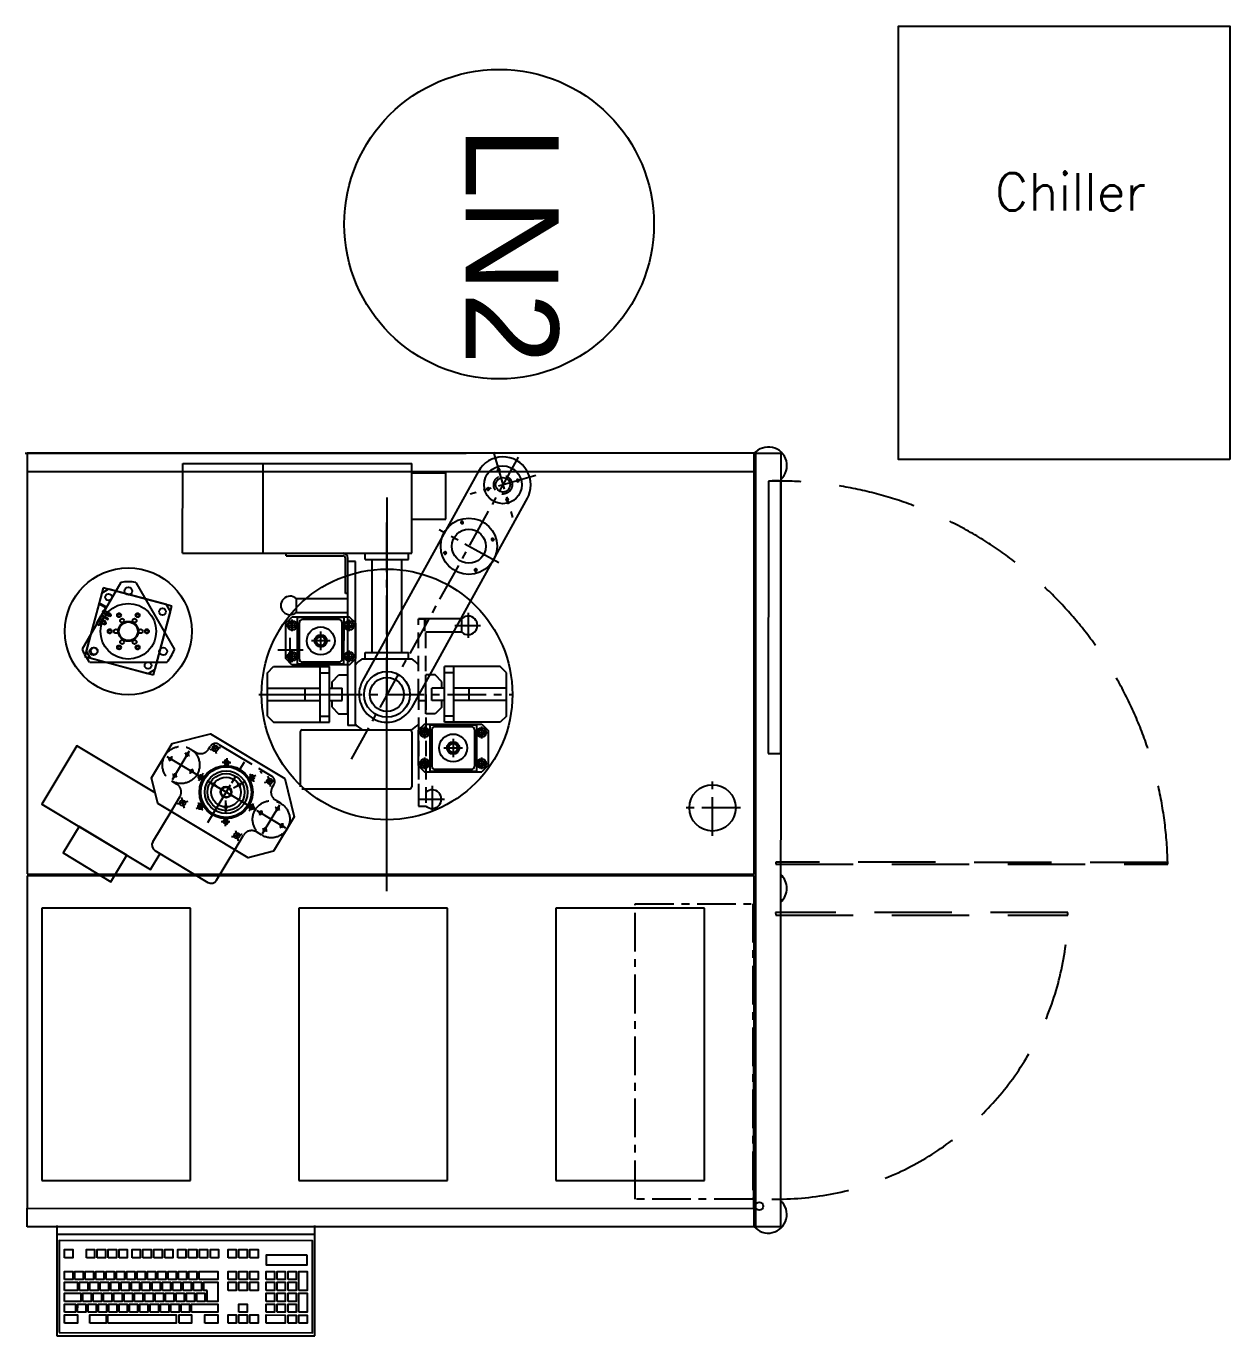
# Model space of a CAD drawing. Header units: millimetres. Extents: x -15291 to 293567, y -98510 to 49398.
# Drawn here: x 45251 to 47194, y 7183 to 9299 of the extents above; entities that cross this region are included whole.
import ezdxf
from ezdxf.enums import TextEntityAlignment as Align

# ---------------------------------------------------------------- set-up
doc = ezdxf.new("R2010")
doc.units = ezdxf.units.MM
doc.header["$LTSCALE"] = 50
doc.header["$MEASUREMENT"] = 0
for name, pattern in [('AUSGEZOGEN', [0]), ('CENTER', [2, 1.25, -0.25, 0.25, -0.25]), ('DASHED', [1.5, 1.25, -0.25]), ('DISCONTINU', [0.75, 0.5, -0.25]), ('GESTRICHELT', [0.75, 0.5, -0.25])]:
    doc.linetypes.add(name, pattern=pattern)
doc.layers.add('EQUIP1', color=7, linetype='AUSGEZOGEN')
doc.styles.add('Arial', font='arial.ttf')

# ---------------------------------------------------------------- blocks, each defined once
blk = doc.blocks.new('EQ21')
at = {"layer": 'EQUIP1'}
for p, q in [((41019, 30566.1, 1097), (40602, 30566.1, 1097)), ((40602, 30566.1, 1097), (40602, 30388.1, 1097)), ((41019, 30388.1, 1097), (41019, 30566.1, 1097)), ((39850, 29140), (39850, 30390)), ((39850, 30390), (39890, 30390)), ((39890, 30390), (39890, 29140)), ((39893, 30390), (41067, 30390)), ((39893, 30360), (39893, 30390)), ((40603.5, 30402.6, 1097), (41017.5, 30402.6, 1097)), ((41067, 30390), (41067, 30360)), ((41067, 30360), (39893, 30360)), ((41067, 30360), (39893, 30360)), ((39893, 30360), (39893, 29823)), ((41067, 29823), (41067, 30360)), ((40213, 30315), (39973, 30315)), ((39973, 30315), (39973, 29875)), ((40213, 29875), (40213, 30315)), ((40388, 30315), (40388, 29875)), ((40628, 30315), (40388, 30315)), ((40628, 29875), (40628, 30315)), ((40803, 30315), (40803, 29875)), ((41043, 30315), (40803, 30315)), ((41043, 29875), (41043, 30315)), ((39858.6, 29882.2), (39858, 29886.1)), ((39973, 29875), (40213, 29875)), ((40388, 29875), (40628, 29875)), ((40803, 29875), (41043, 29875)), ((40485.9, 29847.8), (40485.9, 29211.8)), ((39893, 29823), (41067, 29823)), ((39893, 29820), (39893, 29170)), ((41067, 29820), (39893, 29820)), ((40761.2, 29830, -155), (40731.6, 29780.7, -155)), ((40860.6, 29782, -155), (40774.9, 29833.5, -155)), ((41067, 29170), (41067, 29820)), ((39858, 29800.9), (39858, 29803.9)), ((40686.7, 29754.6, -155), (40658.9, 29708.3, -155)), ((40864, 29768.2, -155), (40834.4, 29718.9, -155)), ((40695.9, 29717.6, -155), (40649.6, 29745.4, -155)), ((40412.9, 29677.7), (40412.9, 29719)), ((40434.9, 29710.2), (40422.9, 29710.2)), ((40434.9, 29674.3), (40434.9, 29710.2)), ((40746.3, 29722.2, -155), (40745.9, 29701.2, -155)), ((40746, 29706, -155), (40746.2, 29717.3, -155)), ((40432.9, 29699), (40392.9, 29699)), ((40733.8, 29694.8, -155), (40757.5, 29680.6, -155)), ((40752.8, 29699.5, -155), (40738.6, 29675.9, -155)), ((40445.9, 29590.2), (40445.9, 29679.2)), ((40623.6, 29682.2), (40448.9, 29682.2)), ((40625.9, 29590.2), (40625.9, 29679.2)), ((40715.5, 29671, -155), (40733.9, 29681.1, -155)), ((40729.6, 29678.8, -155), (40719.8, 29673.3, -155)), ((40775.3, 29669.9, -155), (40757.3, 29680.7, -155)), ((40761.4, 29678.2, -155), (40771.1, 29672.4, -155)), ((40832.4, 29667.1, -155), (40804.6, 29620.8, -155)), ((40322.5, 29644.8), (40332.5, 29654.8)), ((40322.5, 29587.8), (40322.5, 29644.8)), ((40425.5, 29654.8), (40332.5, 29654.8)), ((40333, 29631.8), (40333, 29650.8)), ((40416.5, 29653.8), (40341.5, 29653.8)), ((40341.5, 29578.8), (40341.5, 29653.8)), ((40344.5, 29586.8), (40344.5, 29645.8)), ((40408.5, 29650.8), (40349.5, 29650.8)), ((40413.5, 29586.8), (40413.5, 29645.8)), ((40416.5, 29578.8), (40416.5, 29653.8)), ((40425, 29631.8), (40425, 29650.8)), ((40435.5, 29644.8), (40425.5, 29654.8)), ((40435.5, 29587.8), (40435.5, 29644.8)), ((40841.6, 29630, -155), (40795.4, 29657.8, -155)), ((39850, 29624.9), (39850, 29184.9)), ((39870, 29624.9), (39850, 29624.9)), ((39870, 29184.9), (39870, 29624.9)), ((40342.5, 29641.3), (40323.5, 29641.3)), ((40379, 29601.3), (40379, 29631.3)), ((40415.5, 29641.3), (40434.5, 29641.3)), ((40394, 29616.3), (40364, 29616.3)), ((40332.5, 29577.8), (40322.5, 29587.8)), ((40342.5, 29591.3), (40323.5, 29591.3)), ((40333, 29581.8), (40333, 29600.8)), ((40408.5, 29581.8), (40349.5, 29581.8)), ((40415.5, 29591.3), (40434.5, 29591.3)), ((40425, 29581.8), (40425, 29600.8)), ((40425.5, 29577.8), (40435.5, 29587.8)), ((40525.9, 29587.2), (40445.9, 29587.2)), ((40623.6, 29587.2), (40448.9, 29587.2)), ((40292.9, 29564.8), (40302.9, 29574.8)), ((40292.9, 29564.8), (40292.9, 29494.8)), ((40302.9, 29574.8), (40392.9, 29574.8)), ((40425.5, 29577.8), (40332.5, 29577.8)), ((40416.5, 29578.8), (40341.5, 29578.8)), ((40377.9, 29574.8), (40377.9, 29484.8)), ((40377.9, 29564.8), (40392.9, 29564.8)), ((40392.9, 29574.8), (40392.9, 29484.8)), ((40397.5, 29550.2), (40407.9, 29561.3)), ((40407.9, 29561.3), (40422.9, 29561.3)), ((40422.9, 29561.3), (40422.9, 29498.3)), ((40536.9, 29579.8), (40536.9, 29314.8)), ((40536.9, 29579.8), (40548.9, 29579.8)), ((40548.9, 29529.8), (40548.9, 29579.8)), ((40548.9, 29561.3), (40548.9, 29498.3)), ((40563.9, 29561.3), (40548.9, 29561.3)), ((40574.3, 29550.2), (40563.9, 29561.3)), ((40668.9, 29574.8), (40578.9, 29574.8)), ((40578.9, 29574.8), (40578.9, 29484.8)), ((40593.9, 29564.8), (40578.9, 29564.8)), ((40593.9, 29574.8), (40593.9, 29484.8)), ((40678.9, 29564.8), (40668.9, 29574.8)), ((40678.9, 29564.8), (40678.9, 29494.8)), ((40259.3, 29212.8), (40446.5, 29551.5)), ((40292.9, 29539.8), (40377.9, 29539.8)), ((40352.9, 29539.8), (40352.9, 29519.8)), ((40392.9, 29539.8), (40413.6, 29539.8)), ((40397.5, 29550.2), (40397.5, 29539.8)), ((40413.6, 29539.8), (40413.6, 29519.8)), ((40434.9, 29539.8), (40422.9, 29539.8)), ((40578.9, 29539.8), (40558.2, 29539.8)), ((40558.2, 29539.8), (40558.2, 29519.8)), ((40574.3, 29550.2), (40574.3, 29539.8)), ((40678.9, 29539.8), (40593.9, 29539.8)), ((40617.9, 29539.8), (40617.9, 29519.8)), ((40292.9, 29519.8), (40377.9, 29519.8)), ((40392.9, 29519.8), (40413.6, 29519.8)), ((40397.5, 29519.8), (40397.5, 29509.4)), ((40548.9, 29529.8), (40548.9, 29309.8)), ((40578.9, 29519.8), (40558.2, 29519.8)), ((40574.3, 29519.8), (40574.3, 29509.4)), ((40693, 29529.8), (40586, 29529.8)), ((40678.9, 29519.8), (40593.9, 29519.8)), ((40338.1, 29169.3), (40525.3, 29508)), ((40397.5, 29509.4), (40407.9, 29498.3)), ((40407.9, 29498.3), (40422.9, 29498.3)), ((40563.9, 29498.3), (40548.9, 29498.3)), ((40574.3, 29509.4), (40563.9, 29498.3)), ((40862.9, 29498.3, -155), (40833.1, 29387.2, -155)), ((40974, 29468.5, -155), (40862.9, 29498.3, -155)), ((40292.9, 29494.8), (40302.9, 29484.8)), ((40302.9, 29484.8), (40392.9, 29484.8)), ((40377.9, 29494.8), (40392.9, 29494.8)), ((40546.3, 29481.8), (40536.3, 29471.8)), ((40546.3, 29481.8), (40639.3, 29481.8)), ((40546.8, 29477.8), (40546.8, 29458.8)), ((40555.3, 29480.8), (40630.3, 29480.8)), ((40555.3, 29480.8), (40555.3, 29405.8)), ((40563.3, 29477.8), (40622.3, 29477.8)), ((40593.9, 29494.8), (40578.9, 29494.8)), ((40668.9, 29484.8), (40578.9, 29484.8)), ((40630.3, 29480.8), (40630.3, 29405.8)), ((40638.8, 29477.8), (40638.8, 29458.8)), ((40639.3, 29481.8), (40649.3, 29471.8)), ((40642.3, 29458.2), (40642.3, 29480)), ((40642.4, 29478.2), (40642.4, 29438.2)), ((40678.9, 29494.8), (40668.9, 29484.8)), ((40966, 29477.9, -155), (40841.1, 29477.9, -155)), ((40525.9, 29472.3), (40445.9, 29472.3)), ((40450.9, 29472.3), (40450.9, 29462.3)), ((40520.9, 29462.3), (40450.9, 29462.3)), ((40461.7, 29462.3), (40461.7, 29311.8)), ((40510, 29462.3), (40510, 29311.8)), ((40520.9, 29472.3), (40520.9, 29462.3)), ((40536.3, 29471.8), (40536.3, 29414.8)), ((40556.3, 29468.3), (40537.3, 29468.3)), ((40558.3, 29472.8), (40558.3, 29413.8)), ((40592.8, 29458.3), (40592.8, 29428.3)), ((40621.1, 29458.2), (40662.4, 29458.2)), ((40627.3, 29472.8), (40627.3, 29413.8)), ((40629.3, 29468.3), (40648.3, 29468.3)), ((40649.3, 29471.8), (40649.3, 29414.8)), ((40891.6, 29348.8, -155), (40829.1, 29457.1, -155)), ((40915.6, 29348.8, -155), (40978.1, 29457, -155)), ((40944.2, 29357.5, -155), (40974, 29468.5, -155)), ((40354.9, 29398.2), (40354.9, 29438.2)), ((40577.8, 29443.3), (40607.8, 29443.3)), ((40376.2, 29418.2), (40334.9, 29418.2)), ((40364.9, 29429.4), (40422.9, 29429.4)), ((40364.9, 29429.4), (40364.9, 29407)), ((40425, 29427.8), (40425, 29408.8)), ((40536.3, 29414.8), (40546.3, 29404.8)), ((40556.3, 29418.3), (40537.3, 29418.3)), ((40546.8, 29427.8), (40546.8, 29408.8)), ((40629.3, 29418.3), (40648.3, 29418.3)), ((40638.8, 29427.8), (40638.8, 29408.8)), ((40649.3, 29414.8), (40639.3, 29404.8)), ((40950.9, 29417.9, -155), (40943.4, 29404.9, -155)), ((40954.4, 29415.9, -155), (40946.9, 29402.9, -155)), ((40955.2, 29415.4, -155), (40947.7, 29402.4, -155)), ((40955.2, 29415.4, -155), (40950.9, 29417.9, -155)), ((40364.9, 29407.4), (40434.9, 29407.4)), ((40546.3, 29404.8), (40639.3, 29404.8)), ((40632.4, 29397.3), (40548.9, 29397.3)), ((40555.3, 29405.8), (40630.3, 29405.8)), ((40563.3, 29408.8), (40622.3, 29408.8)), ((40632.4, 29374.9), (40632.4, 29397.3)), ((40632.4, 29374.9), (40548.9, 29374.9)), ((40833.1, 29387.2, -155), (40944.2, 29357.5, -155)), ((40548.9, 29366.8), (40552.9, 29366.8)), ((40552.9, 29366.8), (40552.9, 29309.8)), ((40339.9, 29328), (40345.3, 29329.6)), ((40343.3, 29326.1), (40341.8, 29331.5)), ((40520.9, 29311.8), (40450.9, 29311.8)), ((40450.9, 29311.8), (40450.9, 29301.8)), ((40450.9, 29311.8), (40450.9, 29301.8)), ((40485.9, 29326.8), (40485.9, 29251.8)), ((40485.9, 29326.8), (40485.9, 29251.8)), ((40520.9, 29311.8), (40520.9, 29301.8)), ((40536.9, 29314.8), (40548.9, 29314.8)), ((40648.9, 29305.8), (40556.9, 29305.8)), ((40648.9, 29305.8), (40648.9, 29301.8)), ((40389.4, 29300.7), (40394.8, 29302.2)), ((40391.3, 29304.1), (40392.9, 29298.8)), ((40445.9, 29301.8), (40445.9, 29156.8)), ((40815.9, 29301.8), (40445.9, 29301.8)), ((40520.9, 29301.8), (40450.9, 29301.8)), ((40648.9, 29301.8), (40556.9, 29301.8)), ((40685.9, 29301.8), (40685.9, 29156.8)), ((40815.9, 29301.8), (40815.9, 29156.8)), ((40317.9, 29280.1), (40312.5, 29278.5)), ((40316, 29276.6), (40314.4, 29282)), ((40367.4, 29252.7), (40362.1, 29251.2)), ((40364, 29254.6), (40365.5, 29249.2)), ((40390.9, 29246.8), (40390.9, 29171.8)), ((40445.9, 29246.8), (40390.9, 29246.8)), ((40289.1, 29214.3), (40294.4, 29215.9)), ((40292.5, 29212.4), (40291, 29217.8)), ((40321.9, 29200.7), (40323.5, 29195.3)), ((39850, 29184.9), (39870, 29184.9)), ((40277.4, 29184.9), (40272, 29183.4)), ((40275.4, 29181.4), (40273.9, 29186.8)), ((40320, 29197.2), (40325.4, 29198.8)), ((39893, 29170), (41067, 29170)), ((41067, 29170), (39893, 29170)), ((39893, 29170), (39893, 29140)), ((40308.3, 29167.8), (40302.9, 29166.3)), ((40304.8, 29169.7), (40306.4, 29164.4)), ((40445.9, 29171.8), (40390.9, 29171.8)), ((41067, 29140), (41067, 29170)), ((39890, 29140), (39850, 29140)), ((39893, 29140), (41067, 29140)), ((41070, 29140), (40358, 29140)), ((40815.9, 29156.8), (40445.9, 29156.8))]:
    blk.add_line(p, q, dxfattribs=at)
at = {"layer": 'EQUIP1', "linetype": 'CENTER'}
for p, q in [((39895, 29868), (39895, 30345)), ((39895, 30345), (40085, 30345)), ((40085, 30345), (40085, 29868)), ((40085, 29868), (39895, 29868)), ((39960, 29758), (39960, 29668)), ((40730.3, 29749.5, -155), (40726, 29766.6, -155)), ((40485.9, 29732.3), (40485.9, 29327.3)), ((40775.3, 29736.9, -155), (40716.1, 29638.5, -155)), ((40746.6, 29742.7, -155), (40746.4, 29728.6, -155)), ((39915, 29713), (40005, 29713)), ((40696.4, 29717.3, -155), (40794.9, 29658.1, -155)), ((40698.5, 29716, -155), (40710.6, 29708.8, -155)), ((40793.8, 29714.4, -155), (40781.5, 29707.5, -155)), ((40807.5, 29703.1, -155), (40824.6, 29707.3, -155)), ((40683.9, 29672.3, -155), (40666.8, 29668, -155)), ((40697.5, 29661, -155), (40709.8, 29667.8, -155)), ((40792.8, 29659.3, -155), (40780.8, 29666.6, -155)), ((40744.7, 29632.7, -155), (40745, 29646.7, -155)), ((40273.9, 29146.2), (40543.7, 29634.5)), ((40761.1, 29625.9, -155), (40765.3, 29608.8, -155)), ((40688.4, 29529.8), (40283.4, 29529.8)), ((40945.6, 29395, -155), (40941.7, 29397.2, -155)), ((40953.1, 29407.9, -155), (40949.2, 29410.2, -155)), ((40305.5, 29317), (40401.8, 29263.8)), ((40313.9, 29138.2), (40283.4, 29243.9)), ((40245.8, 29175.8), (40351.5, 29206.3))]:
    blk.add_line(p, q, dxfattribs=at)
at = {"layer": 'EQUIP1', "linetype": 'GESTRICHELT', "ltscale": 5}
for p, q in [((39858, 29886.1), (39386, 29886.1)), ((39386, 29886.1), (39386, 29882.1)), ((39386, 29882.1), (39858.6, 29882.2)), ((39858, 29803.9), (39225, 29803.9)), ((39225, 29803.9), (39225, 29800.9)), ((39225, 29800.9), (39858, 29800.9))]:
    blk.add_line(p, q, dxfattribs=at)
at = {"layer": 'EQUIP1', "linetype": 'DASHED'}
for p, q in [((40731.6, 29780.7, -155), (40717.4, 29757.2, -155)), ((40688.2, 29757.2, -155), (40696.8, 29752, -155)), ((40834.4, 29718.9, -155), (40820.2, 29695.4, -155)), ((40657.3, 29705.8, -155), (40665.9, 29700.6, -155)), ((40671, 29680, -155), (40668.5, 29675.7, -155)), ((40834, 29669.6, -155), (40825.4, 29674.8, -155)), ((40757.6, 29610.5, -155), (40671.9, 29662, -155)), ((40803, 29618.2, -155), (40794.5, 29623.4, -155)), ((40773.9, 29618.2, -155), (40771.3, 29613.9, -155)), ((40941.2, 29417.1, -155), (40939.2, 29413.6, -155)), ((40943.2, 29416.5, -155), (40940.7, 29412.2, -155)), ((40940.7, 29412.2, -155), (40949.4, 29407.2, -155)), ((40951.9, 29411.5, -155), (40943.2, 29416.5, -155)), ((40931.7, 29400.7, -155), (40933.7, 29404.1, -155)), ((40933.2, 29399.2, -155), (40935.7, 29403.6, -155)), ((40941.9, 29394.2, -155), (40933.2, 29399.2, -155)), ((40935.7, 29403.6, -155), (40944.4, 29398.6, -155))]:
    blk.add_line(p, q, dxfattribs=at)
at = {"layer": 'EQUIP1', "linetype": 'DISCONTINU'}
for p, q in [((40422.9, 29529.8), (40422.9, 29710.2)), ((40434.9, 29710.2), (40422.9, 29710.2)), ((40434.9, 29529.8), (40434.9, 29710.2)), ((40422.9, 29529.8), (40422.9, 29407.4)), ((40434.9, 29529.8), (40434.9, 29407.4)), ((40434.9, 29407.4), (40422.9, 29407.4))]:
    blk.add_line(p, q, dxfattribs=at)
at = {"layer": 'EQUIP1'}
for points, elevation in [([(41015.1, 30561.1), (40605.9, 30561.1), (40605.9, 30412.4), (41015.1, 30412.4)], 1097), ([(40627.9, 30545.7), (40627.9, 30532.5), (40614.7, 30532.5), (40614.7, 30545.7)], 1097), ([(40645.5, 30545.7), (40645.5, 30532.5), (40632.3, 30532.5), (40632.3, 30545.7)], 1097), ([(40680.7, 30545.7), (40680.7, 30532.5), (40649.9, 30532.5), (40649.9, 30545.7)], 1097), ([(40707.1, 30545.7), (40707.1, 30532.5), (40693.9, 30532.5), (40693.9, 30545.7)], 1097), ([(40724.7, 30545.7), (40724.7, 30532.5), (40711.5, 30532.5), (40711.5, 30545.7)], 1097), ([(40742.3, 30545.7), (40742.3, 30532.5), (40729.1, 30532.5), (40729.1, 30545.7)], 1097), ([(40779.7, 30545.7), (40779.7, 30532.5), (40759, 30532.5), (40759, 30545.7)], 1097), ([(40821.5, 30545.7), (40821.5, 30532.5), (40801.3, 30532.5), (40801.3, 30545.7)], 1097), ([(40936.3, 30545.7), (40936.3, 30532.5), (40825.9, 30532.5), (40825.9, 30545.7)], 1097), ([(40965.4, 30545.7), (40965.4, 30532.5), (40939.4, 30532.5), (40939.4, 30545.7)], 1097), ([(41006.3, 30545.7), (41006.3, 30532.5), (40985.6, 30532.5), (40985.6, 30545.7)], 1097), ([(40627.9, 30528.1), (40627.9, 30497.3), (40614.7, 30497.3), (40614.7, 30528.1)], 1097), ([(40645.5, 30528.1), (40645.5, 30514.9), (40632.3, 30514.9), (40632.3, 30528.1)], 1097), ([(40663.1, 30528.1), (40663.1, 30514.9), (40649.9, 30514.9), (40649.9, 30528.1)], 1097), ([(40680.7, 30528.1), (40680.7, 30514.9), (40667.5, 30514.9), (40667.5, 30528.1)], 1097), ([(40724.7, 30528.1), (40724.7, 30514.9), (40711.5, 30514.9), (40711.5, 30528.1)], 1097), ([(40801.3, 30528.1), (40801.3, 30514.9), (40759, 30514.9), (40759, 30528.1)], 1097), ([(40818, 30528.1), (40818, 30514.9), (40804.8, 30514.9), (40804.8, 30528.1)], 1097), ([(40834.7, 30528.1), (40834.7, 30514.9), (40821.5, 30514.9), (40821.5, 30528.1)], 1097), ([(40851.4, 30528.1), (40851.4, 30514.9), (40838.2, 30514.9), (40838.2, 30528.1)], 1097), ([(40868.1, 30528.1), (40868.1, 30514.9), (40854.9, 30514.9), (40854.9, 30528.1)], 1097), ([(40884.9, 30528.1), (40884.9, 30514.9), (40871.7, 30514.9), (40871.7, 30528.1)], 1097), ([(40901.6, 30528.1), (40901.6, 30514.9), (40888.4, 30514.9), (40888.4, 30528.1)], 1097), ([(40918.3, 30528.1), (40918.3, 30514.9), (40905.1, 30514.9), (40905.1, 30528.1)], 1097), ([(40935, 30528.1), (40935, 30514.9), (40921.8, 30514.9), (40921.8, 30528.1)], 1097), ([(40951.7, 30528.1), (40951.7, 30514.9), (40938.5, 30514.9), (40938.5, 30528.1)], 1097), ([(40968.5, 30528.1), (40968.5, 30514.9), (40955.3, 30514.9), (40955.3, 30528.1)], 1097), ([(40985.2, 30528.1), (40985.2, 30514.9), (40972, 30514.9), (40972, 30528.1)], 1097), ([(41006.3, 30528.1), (41006.3, 30514.9), (40988.7, 30514.9), (40988.7, 30528.1)], 1097), ([(40627.9, 30492.9), (40627.9, 30462.1), (40614.7, 30462.1), (40614.7, 30492.9)], 1097), ([(40645.5, 30510.5), (40645.5, 30497.3), (40632.3, 30497.3), (40632.3, 30510.5)], 1097), ([(40645.5, 30492.9), (40645.5, 30479.7), (40632.3, 30479.7), (40632.3, 30492.9)], 1097), ([(40663.1, 30510.5), (40663.1, 30497.3), (40649.9, 30497.3), (40649.9, 30510.5)], 1097), ([(40663.1, 30492.9), (40663.1, 30479.7), (40649.9, 30479.7), (40649.9, 30492.9)], 1097), ([(40680.7, 30510.5), (40680.7, 30497.3), (40667.5, 30497.3), (40667.5, 30510.5)], 1097), ([(40680.7, 30492.9), (40680.7, 30479.7), (40667.5, 30479.7), (40667.5, 30492.9)], 1097), ([(40707.1, 30492.9), (40707.1, 30479.7), (40693.9, 30479.7), (40693.9, 30492.9)], 1097), ([(40724.7, 30492.9), (40724.7, 30479.7), (40711.5, 30479.7), (40711.5, 30492.9)], 1097), ([(40742.3, 30492.9), (40742.3, 30479.7), (40729.1, 30479.7), (40729.1, 30492.9)], 1097), ([(40776.2, 30492.9), (40781.5, 30492.9), (40781.5, 30479.7), (40759, 30479.7), (40759, 30510.5), (40776.2, 30510.5)], 1097), ([(40792.9, 30510.5), (40792.9, 30497.3), (40779.7, 30497.3), (40779.7, 30510.5)], 1097), ([(40798.2, 30492.9), (40798.2, 30479.7), (40785, 30479.7), (40785, 30492.9)], 1097), ([(40809.6, 30510.5), (40809.6, 30497.3), (40796.4, 30497.3), (40796.4, 30510.5)], 1097), ([(40814.9, 30492.9), (40814.9, 30479.7), (40801.7, 30479.7), (40801.7, 30492.9)], 1097), ([(40826.3, 30510.5), (40826.3, 30497.3), (40813.1, 30497.3), (40813.1, 30510.5)], 1097), ([(40831.6, 30492.9), (40831.6, 30479.7), (40818.4, 30479.7), (40818.4, 30492.9)], 1097), ([(40843.1, 30510.5), (40843.1, 30497.3), (40829.9, 30497.3), (40829.9, 30510.5)], 1097), ([(40848.3, 30492.9), (40848.3, 30479.7), (40835.1, 30479.7), (40835.1, 30492.9)], 1097), ([(40859.8, 30510.5), (40859.8, 30497.3), (40846.6, 30497.3), (40846.6, 30510.5)], 1097), ([(40865.1, 30492.9), (40865.1, 30479.7), (40851.9, 30479.7), (40851.9, 30492.9)], 1097), ([(40876.5, 30510.5), (40876.5, 30497.3), (40863.3, 30497.3), (40863.3, 30510.5)], 1097), ([(40881.8, 30492.9), (40881.8, 30479.7), (40868.6, 30479.7), (40868.6, 30492.9)], 1097), ([(40893.2, 30510.5), (40893.2, 30497.3), (40880, 30497.3), (40880, 30510.5)], 1097), ([(40898.5, 30492.9), (40898.5, 30479.7), (40885.3, 30479.7), (40885.3, 30492.9)], 1097), ([(40909.9, 30510.5), (40909.9, 30497.3), (40896.7, 30497.3), (40896.7, 30510.5)], 1097), ([(40915.2, 30492.9), (40915.2, 30479.7), (40902, 30479.7), (40902, 30492.9)], 1097), ([(40926.7, 30510.5), (40926.7, 30497.3), (40913.5, 30497.3), (40913.5, 30510.5)], 1097), ([(40931.9, 30492.9), (40931.9, 30479.7), (40918.7, 30479.7), (40918.7, 30492.9)], 1097), ([(40943.4, 30510.5), (40943.4, 30497.3), (40930.2, 30497.3), (40930.2, 30510.5)], 1097), ([(40948.7, 30492.9), (40948.7, 30479.7), (40935.5, 30479.7), (40935.5, 30492.9)], 1097), ([(40960.1, 30510.5), (40960.1, 30497.3), (40946.9, 30497.3), (40946.9, 30510.5)], 1097), ([(40965.4, 30492.9), (40965.4, 30479.7), (40952.2, 30479.7), (40952.2, 30492.9)], 1097), ([(40976.8, 30510.5), (40976.8, 30497.3), (40963.6, 30497.3), (40963.6, 30510.5)], 1097), ([(40982.1, 30492.9), (40982.1, 30479.7), (40968.9, 30479.7), (40968.9, 30492.9)], 1097), ([(41006.3, 30510.5), (41006.3, 30497.3), (40980.3, 30497.3), (40980.3, 30510.5)], 1097), ([(41006.3, 30492.9), (41006.3, 30479.7), (40985.6, 30479.7), (40985.6, 30492.9)], 1097), ([(40645.5, 30475.3), (40645.5, 30462.1), (40632.3, 30462.1), (40632.3, 30475.3)], 1097), ([(40663.1, 30475.3), (40663.1, 30462.1), (40649.9, 30462.1), (40649.9, 30475.3)], 1097), ([(40680.7, 30475.3), (40680.7, 30462.1), (40667.5, 30462.1), (40667.5, 30475.3)], 1097), ([(40707.1, 30475.3), (40707.1, 30462.1), (40693.9, 30462.1), (40693.9, 30475.3)], 1097), ([(40724.7, 30475.3), (40724.7, 30462.1), (40711.5, 30462.1), (40711.5, 30475.3)], 1097), ([(40742.3, 30475.3), (40742.3, 30462.1), (40729.1, 30462.1), (40729.1, 30475.3)], 1097), ([(40788.9, 30475.3), (40788.9, 30462.1), (40759, 30462.1), (40759, 30475.3)], 1097), ([(40805.7, 30475.3), (40805.7, 30462.1), (40792.5, 30462.1), (40792.5, 30475.3)], 1097), ([(40822.4, 30475.3), (40822.4, 30462.1), (40809.2, 30462.1), (40809.2, 30475.3)], 1097), ([(40839.1, 30475.3), (40839.1, 30462.1), (40825.9, 30462.1), (40825.9, 30475.3)], 1097), ([(40855.8, 30475.3), (40855.8, 30462.1), (40842.6, 30462.1), (40842.6, 30475.3)], 1097), ([(40872.5, 30475.3), (40872.5, 30462.1), (40859.3, 30462.1), (40859.3, 30475.3)], 1097), ([(40889.3, 30475.3), (40889.3, 30462.1), (40876.1, 30462.1), (40876.1, 30475.3)], 1097), ([(40906, 30475.3), (40906, 30462.1), (40892.8, 30462.1), (40892.8, 30475.3)], 1097), ([(40922.7, 30475.3), (40922.7, 30462.1), (40909.5, 30462.1), (40909.5, 30475.3)], 1097), ([(40939.4, 30475.3), (40939.4, 30462.1), (40926.2, 30462.1), (40926.2, 30475.3)], 1097), ([(40956.1, 30475.3), (40956.1, 30462.1), (40942.9, 30462.1), (40942.9, 30475.3)], 1097), ([(40972.9, 30475.3), (40972.9, 30462.1), (40959.7, 30462.1), (40959.7, 30475.3)], 1097), ([(40989.6, 30475.3), (40989.6, 30462.1), (40976.4, 30462.1), (40976.4, 30475.3)], 1097), ([(41006.3, 30475.3), (41006.3, 30462.1), (40993.1, 30462.1), (40993.1, 30475.3)], 1097), ([(40614.7, 30435.7), (40680.7, 30435.7), (40680.7, 30451.6), (40614.7, 30451.6)], 1097), ([(40707.1, 30440.1), (40707.1, 30426.9), (40693.9, 30426.9), (40693.9, 30440.1)], 1097), ([(40724.7, 30440.1), (40724.7, 30426.9), (40711.5, 30426.9), (40711.5, 30440.1)], 1097), ([(40742.3, 30440.1), (40742.3, 30426.9), (40729.1, 30426.9), (40729.1, 30440.1)], 1097), ([(40770.9, 30440.1), (40770.9, 30426.9), (40757.7, 30426.9), (40757.7, 30440.1)], 1097), ([(40788.5, 30440.1), (40788.5, 30426.9), (40775.3, 30426.9), (40775.3, 30440.1)], 1097), ([(40806.1, 30440.1), (40806.1, 30426.9), (40792.9, 30426.9), (40792.9, 30440.1)], 1097), ([(40823.7, 30440.1), (40823.7, 30426.9), (40810.5, 30426.9), (40810.5, 30440.1)], 1097), ([(40844.6, 30440.1), (40844.6, 30426.9), (40831.4, 30426.9), (40831.4, 30440.1)], 1097), ([(40862.2, 30440.1), (40862.2, 30426.9), (40849, 30426.9), (40849, 30440.1)], 1097), ([(40879.8, 30440.1), (40879.8, 30426.9), (40866.6, 30426.9), (40866.6, 30440.1)], 1097), ([(40897.4, 30440.1), (40897.4, 30426.9), (40884.2, 30426.9), (40884.2, 30440.1)], 1097), ([(40918.3, 30440.1), (40918.3, 30426.9), (40905.1, 30426.9), (40905.1, 30440.1)], 1097), ([(40935.9, 30440.1), (40935.9, 30426.9), (40922.7, 30426.9), (40922.7, 30440.1)], 1097), ([(40953.5, 30440.1), (40953.5, 30426.9), (40940.3, 30426.9), (40940.3, 30440.1)], 1097), ([(40971.1, 30440.1), (40971.1, 30426.9), (40957.9, 30426.9), (40957.9, 30440.1)], 1097), ([(41006.3, 30440.1), (41006.3, 30426.9), (40993.1, 30426.9), (40993.1, 30440.1)], 1097), ([(40906.1, 29789.6), (40983.2, 29743.3), (41009, 29786.1), (40931.8, 29832.5)], -155), ([(40650.9, 29665.9), (40635.5, 29727.6), (40669, 29783.3), (40710.2, 29793.6), (40855.9, 29706), (40866.1, 29664.9), (40832.7, 29609.2), (40770.9, 29593.8)], -155), ([(40947.7, 29402.4), (40936.5, 29408.9), (40936, 29408), (40946.4, 29402), (40938.9, 29389), (40948.4, 29383.5), (40948.9, 29384.4), (40940.2, 29389.4)], -155)]:
    blk.add_lwpolyline(points, close=True, dxfattribs=dict(at, elevation=elevation))
at = {"layer": 'EQUIP1', "elevation": -155}
blk.add_lwpolyline([(40860.1, 29688.9), (40986.6, 29613), (41043.2, 29707.2), (40867.5, 29812.8), (40852, 29787.1)], dxfattribs=at)
blk.add_lwpolyline([(40835.6, 29396.3, 0.044146), (40842.2, 29384.8), (40935.2, 29359.9, 0.044146), (40946.6, 29366.5), (40971.6, 29459.5, 0.044146), (40965, 29471), (40871.9, 29495.9, 0.044146), (40860.5, 29489.3)], format="xyb", close=True, dxfattribs=at)
at = {"layer": 'EQUIP1', "linetype": 'DASHED', "elevation": -155}
for points in [[(40951.6, 29411.1), (40941.2, 29417.1), (40939.2, 29416), (40939.2, 29413.6), (40949.6, 29407.6)], [(40942.1, 29394.7), (40931.7, 29400.7), (40931.7, 29403), (40933.7, 29404.1), (40944.1, 29398.1)]]:
    blk.add_lwpolyline(points, dxfattribs=at)
at = {"layer": 'EQUIP1'}
for centre, radius in [((39884.5, 30356.5), 6.5), ((39960, 29713), 37.5), ((40683.1, 29748.6, -155), 2), ((40728.1, 29758, -155), 4.5), ((40485.9, 29529.8), 202.5), ((40655.7, 29741.8, -155), 2), ((40745.7, 29687.7, -155), 43), ((40746.5, 29735.7, -155), 3.2), ((40662.5, 29714.3, -155), 2), ((40690, 29721.2, -155), 2), ((40704.5, 29712.4, -155), 3.2), ((40745.7, 29687.7, -155), 40.9), ((40745.7, 29687.7, -155), 34.5), ((40745.7, 29687.7, -155), 30), ((40745.7, 29687.7, -155), 24), ((40746.1, 29711.7, -155), 2), ((40787.7, 29711, -155), 3.2), ((40816, 29705.2, -155), 4.5), ((40745.7, 29687.7, -155), 9), ((40745.7, 29687.7, -155), 8), ((40675.3, 29670.1, -155), 4.5), ((40703.7, 29664.4, -155), 3.2), ((40724.7, 29676, -155), 2), ((40766.2, 29675.3, -155), 2), ((40786.8, 29663, -155), 3.2), ((40333, 29641.3), 7.5), ((40333, 29641.3), 4.5), ((40425, 29641.3), 7.5), ((40425, 29641.3), 4.5), ((40801.4, 29654.2, -155), 2), ((40828.8, 29661, -155), 2), ((40379, 29616.3), 22.5), ((40379, 29616.3), 10), ((40379, 29616.3), 8), ((40379, 29616.3), 7.25), ((40744.8, 29639.7, -155), 3.2), ((40808.2, 29626.8, -155), 2), ((40835.7, 29633.6, -155), 2), ((40763.2, 29617.3, -155), 4.5), ((40333, 29591.3), 7.5), ((40333, 29591.3), 4.5), ((40425, 29591.3), 7.5), ((40425, 29591.3), 4.5), ((40485.9, 29529.8), 37), ((40485.9, 29529.8), 27.5), ((40903.6, 29427.9, -155), 102.5), ((40546.8, 29468.3), 7.5), ((40638.8, 29468.3), 7.5), ((40871.7, 29483, -155), 5.5), ((40546.8, 29468.3), 4.5), ((40592.8, 29443.3), 22.5), ((40638.8, 29468.3), 4.5), ((40847.3, 29460.4, -155), 6.25), ((40903.6, 29427.9, -155), 45), ((40888.6, 29453.9, -155), 3.25), ((40888.6, 29453.9, -155), 2.4), ((40918.6, 29453.9, -155), 3.25), ((40918.6, 29453.9, -155), 2.4), ((40958.7, 29459.7, -155), 5.5), ((40959.9, 29460.4, -155), 6.25), ((40592.8, 29443.3), 10), ((40592.8, 29443.3), 8), ((40592.8, 29443.3), 7.25), ((40903.6, 29427.9, -155), 16), ((40903.6, 29427.9, -155), 15.1), ((40893.6, 29445.2, -155), 3.25), ((40913.6, 29445.2, -155), 3.25), ((40546.8, 29418.3), 7.5), ((40546.8, 29418.3), 4.5), ((40638.8, 29418.3), 7.5), ((40638.8, 29418.3), 4.5), ((40873.6, 29427.9, -155), 3.25), ((40873.6, 29427.9, -155), 2.4), ((40883.6, 29427.9, -155), 3.25), ((40893.6, 29410.6, -155), 3.25), ((40913.6, 29410.6, -155), 3.25), ((40923.6, 29427.9, -155), 3.25), ((40933.6, 29427.9, -155), 3.25), ((40933.6, 29427.9, -155), 2.4), ((40848.4, 29396.1, -155), 5.5), ((40888.6, 29401.9, -155), 3.25), ((40888.6, 29401.9, -155), 2.4), ((40918.6, 29401.9, -155), 3.25), ((40918.6, 29401.9, -155), 2.4), ((40935.4, 29372.8, -155), 5.5), ((40903.6, 29362.9, -155), 6.25), ((40353.7, 29290.4), 45.5), ((40353.7, 29290.4), 27.5), ((40298.7, 29191.1), 30.5), ((40298.7, 29191.1), 11.8)]:
    blk.add_circle(centre, radius, dxfattribs=at)
at = {"layer": 'EQUIP1', "linetype": 'DASHED'}
for centre in [(40672.8, 29731.5, -155), (40818.5, 29643.9, -155)]:
    blk.add_circle(centre, 30, dxfattribs=at)
at = {"layer": 'EQUIP1', "linetype": 'DISCONTINU'}
blk.add_circle((40298.7, 29191.1), 14.9, dxfattribs=at)
at = {"layer": 'EQUIP1'}
for centre, radius, start, end in [((39870, 30370), 30, 39.9445, 228.1897), ((39870, 29843), 30, 131.8103, 228.1897), ((40769.7, 29824.9, -155), 10, 59, 149), ((40855.5, 29773.4, -155), 10, 329, 59), ((40683.1, 29748.6, -155), 2.5, 149, 59), ((40655.7, 29741.8, -155), 2.5, 239, 149), ((40746.5, 29735.7, -155), 4, 89, 359), ((40412.9, 29699), 15, 48.1897, 311.8103), ((40662.5, 29714.3, -155), 2.5, 329, 239), ((40690, 29721.2, -155), 2.5, 59, 329), ((40704.5, 29712.4, -155), 4, 149, 59), ((40745.7, 29687.7, -155), 24, 75.5235, 102.4765), ((40787.7, 29711, -155), 4, 29, 299), ((40448.9, 29679.2), 3, 90, 180), ((40703.7, 29664.4, -155), 4, 209, 119), ((40745.7, 29687.7, -155), 24, 195.5235, 222.4765), ((40745.7, 29687.7, -155), 24, 315.5235, 342.4765), ((40786.8, 29663, -155), 4, 329, 239), ((40349.5, 29645.8), 5, 90, 180), ((40408.5, 29645.8), 5, 360, 90), ((40687.4, 29653.2), 3, 0, 90), ((40801.4, 29654.2, -155), 2.5, 149, 59), ((40828.8, 29661, -155), 2.5, 59, 329), ((40744.8, 29639.7, -155), 4, 269, 179), ((40808.2, 29626.8, -155), 2.5, 239, 149), ((40835.7, 29633.6, -155), 2.5, 329, 239), ((40349.5, 29586.8), 5, 180, 270), ((40408.5, 29586.8), 5, 270, 360), ((40485.9, 29529.8), 70, 124.8499, 136.7668), ((40448.9, 29590.2), 3, 180, 270), ((40485.9, 29529.8), 70, 43.2332, 55.1501), ((40622.9, 29590.2), 3, 270, 0), ((40485.9, 29529.8), 45, 331.0899, 151.0899), ((40485.9, 29529.8), 70, 223.2332, 235.1501), ((40485.9, 29529.8), 70, 304.8499, 316.7668), ((40563.3, 29472.8), 5, 90, 180), ((40622.3, 29472.8), 5, 360, 90), ((40903.6, 29427.9, -155), 80, 141.3178, 158.6008), ((40903.6, 29427.9, -155), 80, 21.3178, 38.6822), ((40888.6, 29453.9, -155), 3, 345, 255), ((40918.6, 29453.9, -155), 3, 285, 195), ((40354.9, 29418.2), 15, 48.1897, 311.8103), ((40563.3, 29413.8), 5, 180, 270), ((40622.3, 29413.8), 5, 270, 360), ((40873.6, 29427.9, -155), 3, 45, 315), ((40933.6, 29427.9, -155), 3, 225, 135), ((40642.4, 29386.1), 15, 228.1897, 131.8103), ((40888.6, 29401.9, -155), 3, 105, 15), ((40918.6, 29401.9, -155), 3, 165, 75), ((40903.6, 29427.9, -155), 80, 261.3992, 278.6822), ((40342.6, 29328.8), 2, 198.3824, 106.0899), ((40342.6, 29328.8), 1.62, 106.0899, 286.0899), ((40342.6, 29328.8), 1.62, 286.0899, 106.0899), ((40556.9, 29309.8), 8, 180, 270), ((40556.9, 29309.8), 4, 180, 270), ((40392.1, 29301.4), 2, 108.3824, 16.0899), ((40392.1, 29301.4), 1.62, 16.0899, 196.0899), ((40392.1, 29301.4), 1.62, 196.0899, 16.0899), ((40315.2, 29279.3), 2, 288.3824, 196.0899), ((40315.2, 29279.3), 1.62, 16.0899, 196.0899), ((40315.2, 29279.3), 1.62, 196.0899, 16.0899), ((40364.7, 29251.9), 2, 18.3824, 286.0899), ((40364.7, 29251.9), 1.62, 106.0899, 286.0899), ((40364.7, 29251.9), 1.62, 286.0899, 106.0899), ((40298.7, 29191.1), 45, 149.9754, 331.072), ((40291.8, 29215.1), 2, 198.3824, 106.0899), ((40291.8, 29215.1), 1.62, 106.0899, 286.0899), ((40291.8, 29215.1), 1.62, 286.0899, 106.0899), ((40322.7, 29198), 2, 108.3824, 16.0899), ((39870, 29160), 30, 131.8103, 320.0555), ((40274.7, 29184.1), 2, 288.3824, 196.0899), ((40274.7, 29184.1), 1.62, 16.0899, 196.0899), ((40274.7, 29184.1), 1.62, 196.0899, 16.0899), ((40322.7, 29198), 1.62, 16.0899, 196.0899), ((40322.7, 29198), 1.62, 196.0899, 16.0899), ((40305.6, 29167), 2, 18.3824, 286.0899), ((40305.6, 29167), 1.62, 106.0899, 286.0899), ((40305.6, 29167), 1.62, 286.0899, 106.0899)]:
    blk.add_arc(centre, radius, start, end, dxfattribs=at)
at = {"layer": 'EQUIP1', "linetype": 'GESTRICHELT', "ltscale": 5}
for centre, radius, start, end in [((39856.5, 29874.5), 470.6, 89.0788, 178.5873), ((39856.5, 29816.5), 631.7, 181.4064, 271.0431)]:
    blk.add_arc(centre, radius, start, end, dxfattribs=at)
at = {"layer": 'EQUIP1', "linetype": 'CENTER'}
for centre, radius, start, end in [((40672.8, 29731.5, -155), 20, 46.9603, 71.0397), ((40745.7, 29687.7, -155), 72.5, 97.0455, 110.9545), ((40672.8, 29731.5, -155), 20, 136.9603, 161.0397), ((40745.7, 29687.7, -155), 48, 80.6003, 97.3997), ((40672.8, 29731.5, -155), 20, 226.9603, 251.0397), ((40672.8, 29731.5, -155), 20, 316.9603, 341.0397), ((40745.7, 29687.7, -155), 48, 140.6003, 157.3997), ((40745.7, 29687.7, -155), 48, 20.6003, 37.3997), ((40745.7, 29687.7, -155), 72.5, 7.0455, 20.9545), ((40745.7, 29687.7, -155), 72.5, 187.0455, 200.9545), ((40745.7, 29687.7, -155), 48, 200.6003, 217.3997), ((40745.7, 29687.7, -155), 48, 320.6003, 337.3997), ((40818.5, 29643.9, -155), 20, 136.9603, 161.0397), ((40818.5, 29643.9, -155), 20, 46.9603, 71.0397), ((40745.7, 29687.7, -155), 48, 260.6003, 277.3997), ((40818.5, 29643.9, -155), 20, 226.9603, 251.0397), ((40818.5, 29643.9, -155), 20, 316.9603, 341.0397), ((40745.7, 29687.7, -155), 72.5, 277.0455, 290.9545)]:
    blk.add_arc(centre, radius, start, end, dxfattribs=at)
at = {"layer": 'EQUIP1', "linetype": 'DASHED'}
for centre, radius, start, end in [((40704.5, 29764.9, -155), 15, 239, 329), ((40658.2, 29687.8, -155), 15, 329, 59), ((40833.1, 29687.6, -155), 15, 149, 239), ((40677, 29670.6, -155), 10, 149, 239), ((40786.8, 29610.5, -155), 15, 59, 149), ((40762.7, 29619.1, -155), 10, 239, 329)]:
    blk.add_arc(centre, radius, start, end, dxfattribs=at)

msp = doc.modelspace()

# ---------------------------------------------------------------- linework, layer by layer
at = {"layer": 'EQUIP1'}
msp.add_lwpolyline([(47194.2, 8598.6), (46659.2, 8598.7), (46659.3, 9298.7), (47194.3, 9298.6)], close=True, dxfattribs=at)
msp.add_circle((46014.3, 8978.9), 250, dxfattribs=at)

# ---------------------------------------------------------------- block references
at = {"layer": 'EQUIP1', "rotation": 179.9882893739509}
msp.add_blockref('EQ21', (86325.1, 37740.6), dxfattribs=at)

# ---------------------------------------------------------------- texts
at = {"layer": 'EQUIP1', "style": 'Arial'}
msp.add_text('LN2', height=150, rotation=269.9883, dxfattribs=at).set_placement((45960.2, 8944.5), align=Align.CENTER)
at = {"layer": 'EQUIP1', "insert": (46815, 9061.2), "char_height": 60, "width": 305, "attachment_point": 1, "rotation": 359.9883, "style": 'Arial'}
msp.add_mtext('{\\Fsimplex.shx;Chiller}', dxfattribs=at)

doc.saveas('drawing.dxf')
